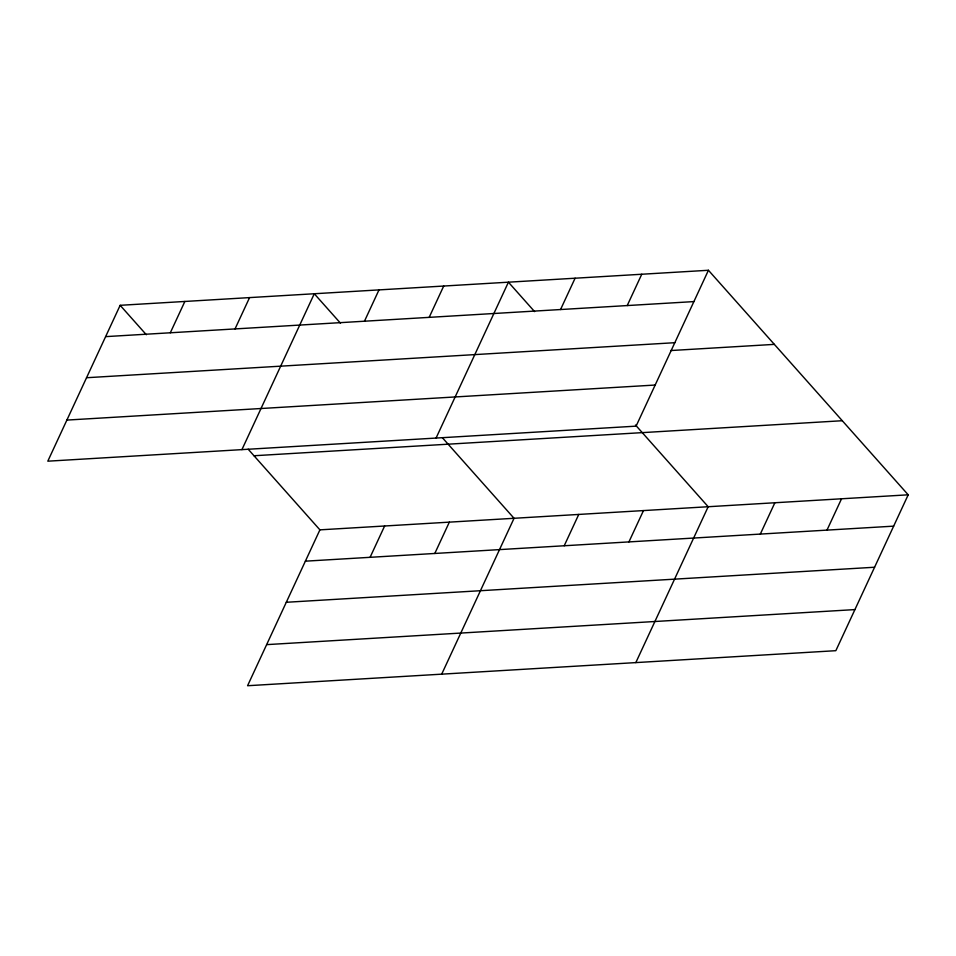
<?xml version="1.0" encoding="UTF-8"?>
<svg xmlns="http://www.w3.org/2000/svg" width="956" height="956" viewBox="0 0 956 956"><rect width="100%" height="100%" fill="white"/><g stroke="black" fill="none" stroke-linecap="round" stroke-linejoin="round"><path stroke-width="1.43" d="M708.432 270.273L120.157 305.311L47.8 461.186L636.087 426.149L708.432 270.273L908.2 494.814L835.843 650.689L247.568 685.727L319.913 529.851L908.2 494.814M170.323 332.772L184.867 301.451M235.033 328.924L249.576 297.603M241.928 449.619L314.285 293.743L340.467 323.164M364.463 321.216L378.994 289.895M429.172 317.356L443.715 286.035M370.091 557.324L384.623 526.003M436.067 438.063L508.425 282.187L534.595 311.608M434.801 553.464L449.344 522.143M560.551 309.541L575.094 278.208M441.696 674.171L514.053 518.295L442.305 437.645M627.22 305.562L641.763 274.241M564.219 545.756L578.762 514.436M628.928 541.909L643.472 510.588M635.824 662.604L708.181 506.728L635.465 424.99M760.319 534.081L774.862 502.76M826.988 530.114L841.531 498.793M105.614 336.632L693.901 301.594M86.53 377.728L674.817 342.702M670.646 350.553L774.36 344.375M66.884 420.078L655.159 385.041M253.997 455.749L842.284 420.724M305.382 561.172L893.657 526.147M286.298 602.28L874.585 567.243M266.64 644.631L854.927 609.593M120.157 305.311L146.328 334.731M248.178 449.212L319.913 529.851"/></g></svg>
